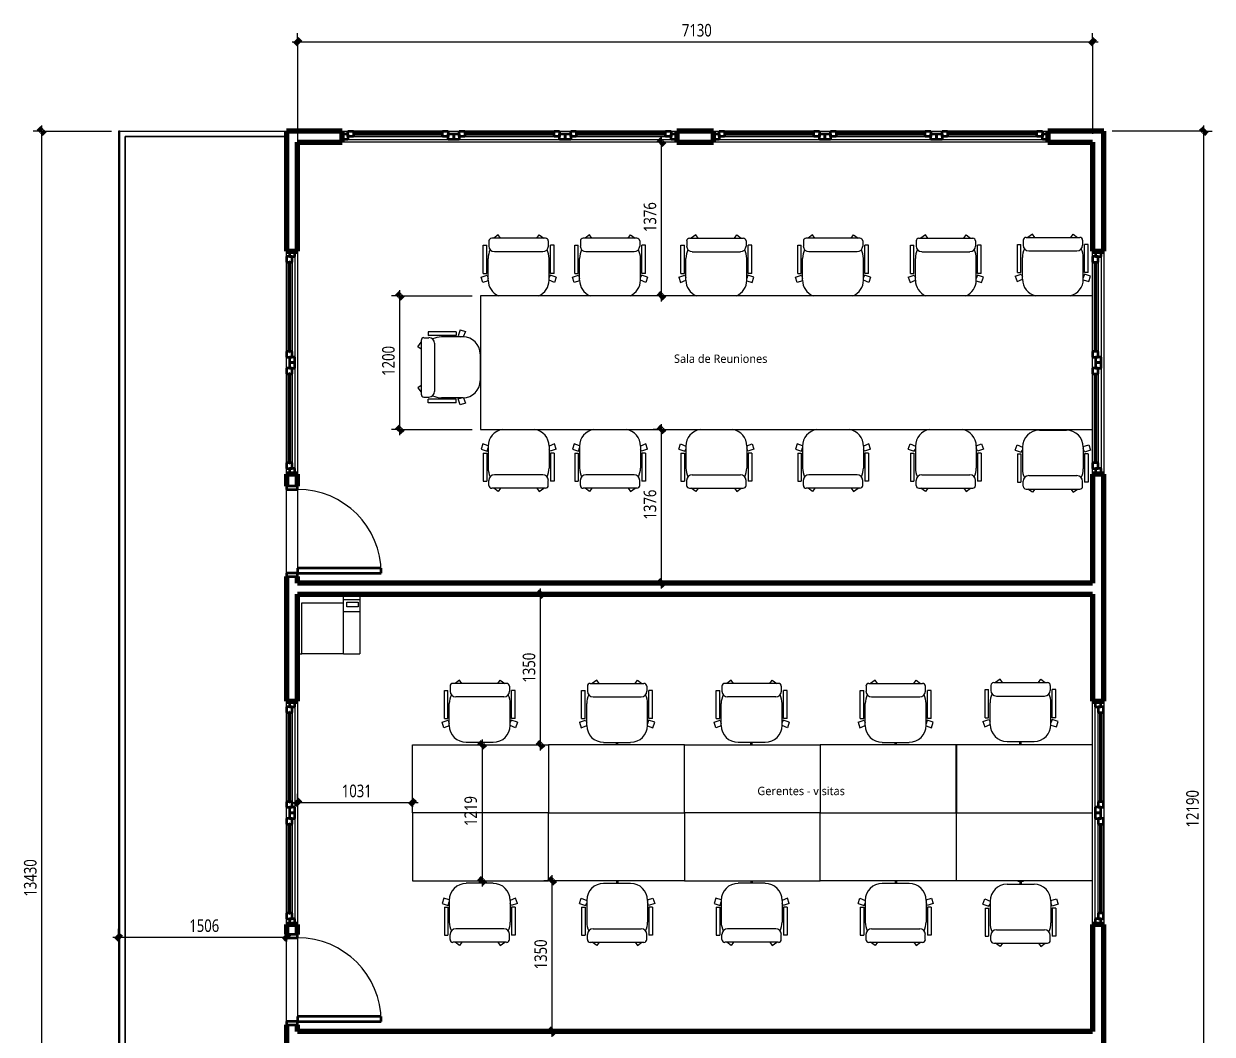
# Model space of a CAD drawing. Header units: millimetres. Extents: x -66038 to -55378, y 2043 to 17186.
# Drawn here: x -66038 to -55378, y 8129 to 17186 of the extents above; entities that cross this region are included whole.
import ezdxf

# ---------------------------------------------------------------- set-up
doc = ezdxf.new("R2010")
doc.units = ezdxf.units.MM
for name, color, linetype, lineweight in [('A-ANNO-DIMS', 211, 'Continuous', 9), ('A-ANNO-DIMS-50', 211, 'Continuous', 9), ('A-DOOR', 31, 'Continuous', 18), ('A-DOOR-FRAM', 31, 'Continuous', 35), ('A-FLOR', 192, 'Continuous', 18), ('A-FLOR-HRAL', 11, 'Continuous', 9), ('A-GLAZ', 151, 'Continuous', 18), ('A-WALL', 113, 'Continuous', 18), ('G-ANNO-TEXT', 231, 'Continuous', 9), ('I-FURN', 30, 'Continuous', 9), ('I-FURN-PNLS', 30, 'Continuous', 9), ('Q-SPCQ', 91, 'Continuous', 9)]:
    doc.layers.add(name, color=color, linetype=linetype, lineweight=lineweight)
doc.styles.add('Trebuchet MS_1', font='trebuc.ttf', dxfattribs={"width": 0.8, "height": 112.5})
doc.styles.add('Trebuchet MS_B', font='trebucbd.ttf', dxfattribs={"height": 75})
doc.dimstyles.new('Linear_-_2_25mm_Trebuchet_MS', dxfattribs={"dimscale": 304.8, "dimtxt": 115.981977, "dimasz": 0.164042, "dimexe": 0.246063, "dimexo": 0.246063, "dimgap": 0.049213, "dimtad": 1, "dimdec": 0, "dimzin": 0, "dimdsep": 46, "dimtxsty": 'Trebuchet MS_1', "dimblk1": 'OBLIQUE', "dimblk2": 'OBLIQUE', "dimsah": 1, "dimcen": 0.09, "dimdle": 0.164042, "dimazin": 0, "dimtfac": 1, "dimtdec": 4, "dimtix": 1, "dimtmove": 0, "dimatfit": 3, "dimfxl": 1, "dimtvp": 1, "dimtolj": 1, "dimtzin": 0, "dimarcsym": 2})

# ---------------------------------------------------------------- blocks, each defined once
blk = doc.blocks.new('Table-Rectangular - 4_8-3288533-Nivel 2 Oficinas')
at = {"layer": 'I-FURN'}
for p, q in [((2740, 600), (-2750, 600)), ((-2750, 600), (-2750, -600)), ((-2750, -600), (2740, -600))]:
    blk.add_line(p, q, dxfattribs=at)
blk = doc.blocks.new('Side hung casement - 1000_1200-3237122-Nivel 2 Oficinas')
at = {"layer": 'A-GLAZ', "lineweight": 35}
for p, q in [((-450, 26), (-500, 26)), ((-450, -24), (-450, 26)), ((-400, 0), (-450, 0)), ((-450, 0), (-450, -49)), ((-400, -49), (-400, 0)), ((450, 0), (400, 0)), ((400, 0), (400, -49)), ((500, 26), (450, 26)), ((450, 26), (450, -24)), ((450, -49), (450, 0)), ((500, -24), (500, 26)), ((-500, -24), (-450, -24)), ((-450, -49), (-400, -49)), ((400, -49), (450, -49)), ((450, -24), (500, -24))]:
    blk.add_line(p, q, dxfattribs=at)
at = {"layer": 'A-GLAZ', "lineweight": 9}
for p, q in [((-450, 26), (450, 26)), ((-400, 0), (400, 0)), ((400, -49), (-400, -49))]:
    blk.add_line(p, q, dxfattribs=at)
at = {"layer": 'A-GLAZ', "lineweight": 50}
for p, q in [((400, -24), (-400, -24)), ((-400, -24), (-400, -25)), ((-400, -25), (400, -25)), ((400, -25), (400, -24))]:
    blk.add_line(p, q, dxfattribs=at)
blk = doc.blocks.new('Chair-Executive - Chair-Executive-V6-Nivel 2 Oficinas')
at = {"layer": 'I-FURN'}
for p, q in [((-125, 222), (-125, 177)), ((-100, 247), (382, 247)), ((-42, 276), (-84, 247)), ((-21, 247), (-42, 276)), ((303, 247), (324, 276)), ((324, 276), (363, 247)), ((407, 222), (407, 177)), ((-177, -68), (-177, 184)), ((-177, 184), (-145, 184)), ((-145, -68), (-145, 184)), ((-75, 126), (357, 126)), ((458, 184), (426, 184)), ((426, -68), (426, 184)), ((458, -68), (458, 184)), ((-132, -129), (-132, 66)), ((414, -129), (414, 66)), ((-196, -102), (-142, -84)), ((-196, -102), (-180, -150)), ((-177, -68), (-145, -68)), ((-142, -84), (-132, -104)), ((424, -84), (414, -115)), ((478, -102), (424, -84)), ((458, -68), (426, -68)), ((462, -150), (478, -102)), ((-180, -150), (-132, -129)), ((414, -134), (462, -150))]:
    blk.add_line(p, q, dxfattribs=at)
for centre, radius, start, end in [((-100, 222), 25.2, 90, 180), ((382, 222), 25.2, 360, 90), ((46, 66), 178, 153.8342, 180), ((-75, 177), 50.7, 180, 270), ((357, 177), 50.7, 270, 360), ((236, 66), 178, 360, 26.1684), ((20, -129), 152, 180, 257.0611), ((262, -129), 152, 282.9389, 360)]:
    blk.add_arc(centre, radius, start, end, dxfattribs=at)
blk = doc.blocks.new('Chair-Executive - Chair-Executive-V7-Nivel 2 Oficinas')
at = {"layer": 'I-FURN'}
for p, q in [((-125, 222), (-125, 177)), ((-100, 247), (382, 247)), ((-42, 276), (-84, 247)), ((-21, 247), (-42, 276)), ((303, 247), (324, 276)), ((324, 276), (363, 247)), ((407, 222), (407, 177)), ((-177, -68), (-177, 184)), ((-177, 184), (-145, 184)), ((-145, -68), (-145, 184)), ((-75, 126), (357, 126)), ((458, 184), (426, 184)), ((426, -68), (426, 184)), ((458, -68), (458, 184)), ((-132, -129), (-132, 66)), ((414, -129), (414, 66)), ((-196, -102), (-142, -84)), ((-196, -102), (-180, -150)), ((-177, -68), (-145, -68)), ((-142, -84), (-132, -104)), ((424, -84), (414, -115)), ((478, -102), (424, -84)), ((458, -68), (426, -68)), ((462, -150), (478, -102)), ((-180, -150), (-132, -129)), ((414, -134), (462, -150))]:
    blk.add_line(p, q, dxfattribs=at)
for centre, radius, start, end in [((-100, 222), 25.2, 90, 180), ((382, 222), 25.2, 360, 90), ((46, 66), 178, 153.8342, 180), ((-75, 177), 50.7, 180, 270), ((357, 177), 50.7, 270, 360), ((236, 66), 178, 360, 26.1684), ((20, -129), 152, 180, 247.5074), ((262, -129), 152, 292.4926, 360)]:
    blk.add_arc(centre, radius, start, end, dxfattribs=at)
blk = doc.blocks.new('Chair-Executive - Chair-Executive-V8-Nivel 2 Oficinas')
at = {"layer": 'I-FURN'}
for p, q in [((-196, 102), (-180, 150)), ((-180, 150), (-132, 129)), ((-132, 129), (-132, -66)), ((414, 134), (462, 150)), ((414, 129), (414, -66)), ((424, 84), (414, 115)), ((462, 150), (478, 102)), ((-196, 102), (-142, 84)), ((-177, 68), (-145, 68)), ((-177, 68), (-177, -184)), ((-145, 68), (-145, -184)), ((-142, 84), (-132, 104)), ((478, 102), (424, 84)), ((458, 68), (426, 68)), ((426, 68), (426, -184)), ((458, 68), (458, -184)), ((-177, -184), (-145, -184)), ((-125, -222), (-125, -177)), ((-75, -126), (357, -126)), ((407, -222), (407, -177)), ((458, -184), (426, -184)), ((-100, -247), (382, -247)), ((-42, -276), (-84, -247)), ((-21, -247), (-42, -276)), ((303, -247), (324, -276)), ((324, -276), (363, -247))]:
    blk.add_line(p, q, dxfattribs=at)
for centre, radius, start, end in [((20, 129), 152, 112.4926, 180), ((262, 129), 152, 0, 67.5074), ((46, -66), 178, 180, 206.1658), ((236, -66), 178, 333.8316, 0), ((-75, -177), 50.7, 90, 180), ((357, -177), 50.7, 0, 90), ((-100, -222), 25.2, 180, 270), ((382, -222), 25.2, 270, 0)]:
    blk.add_arc(centre, radius, start, end, dxfattribs=at)
blk = doc.blocks.new('Chair-Executive - Chair-Executive-V9-Nivel 2 Oficinas')
at = {"layer": 'I-FURN'}
for p, q in [((20, 282), (262, 282)), ((135, 286), (135, 282)), ((135, 282), (147, 282)), ((147, 286), (147, 282)), ((-196, 102), (-180, 150)), ((-180, 150), (-132, 129)), ((-132, 129), (-132, -66)), ((414, 134), (462, 150)), ((414, 129), (414, -66)), ((424, 84), (414, 115)), ((462, 150), (478, 102)), ((-196, 102), (-142, 84)), ((-177, 68), (-145, 68)), ((-177, 68), (-177, -184)), ((-145, 68), (-145, -184)), ((-142, 84), (-132, 104)), ((478, 102), (424, 84)), ((458, 68), (426, 68)), ((426, 68), (426, -184)), ((458, 68), (458, -184)), ((-177, -184), (-145, -184)), ((-125, -222), (-125, -177)), ((-75, -126), (357, -126)), ((407, -222), (407, -177)), ((458, -184), (426, -184)), ((-100, -247), (382, -247)), ((-42, -276), (-84, -247)), ((-21, -247), (-42, -276)), ((303, -247), (324, -276)), ((324, -276), (363, -247))]:
    blk.add_line(p, q, dxfattribs=at)
for centre, radius, start, end in [((20, 129), 152, 90, 180), ((262, 129), 152, 0, 90), ((46, -66), 178, 180, 206.1658), ((236, -66), 178, 333.8316, 0), ((-75, -177), 50.7, 90, 180), ((357, -177), 50.7, 0, 90), ((-100, -222), 25.2, 180, 270), ((382, -222), 25.2, 270, 0)]:
    blk.add_arc(centre, radius, start, end, dxfattribs=at)
blk = doc.blocks.new('Chair-Executive - Chair-Executive-V10-Nivel 2 Oficinas')
at = {"layer": 'I-FURN'}
for p, q in [((-196, 102), (-180, 150)), ((-180, 150), (-132, 129)), ((-132, 129), (-132, -66)), ((414, 134), (462, 150)), ((414, 129), (414, -66)), ((424, 84), (414, 115)), ((462, 150), (478, 102)), ((-196, 102), (-142, 84)), ((-177, 68), (-145, 68)), ((-177, 68), (-177, -184)), ((-145, 68), (-145, -184)), ((-142, 84), (-132, 104)), ((478, 102), (424, 84)), ((458, 68), (426, 68)), ((426, 68), (426, -184)), ((458, 68), (458, -184)), ((-177, -184), (-145, -184)), ((-125, -222), (-125, -177)), ((-75, -126), (357, -126)), ((407, -222), (407, -177)), ((458, -184), (426, -184)), ((-100, -247), (382, -247)), ((-42, -276), (-84, -247)), ((-21, -247), (-42, -276)), ((303, -247), (324, -276)), ((324, -276), (363, -247))]:
    blk.add_line(p, q, dxfattribs=at)
for centre, radius, start, end in [((20, 129), 152, 99.3481, 180), ((262, 129), 152, 0, 80.6519), ((46, -66), 178, 180, 206.1658), ((236, -66), 178, 333.8316, 0), ((-75, -177), 50.7, 90, 180), ((357, -177), 50.7, 0, 90), ((-100, -222), 25.2, 180, 270), ((382, -222), 25.2, 270, 0)]:
    blk.add_arc(centre, radius, start, end, dxfattribs=at)
blk = doc.blocks.new('Chair-Executive - Chair-Executive-V11-Nivel 2 Oficinas')
at = {"layer": 'I-FURN'}
for p, q in [((-125, 222), (-125, 177)), ((-100, 247), (382, 247)), ((-42, 276), (-84, 247)), ((-21, 247), (-42, 276)), ((303, 247), (324, 276)), ((324, 276), (363, 247)), ((407, 222), (407, 177)), ((-177, -68), (-177, 184)), ((-177, 184), (-145, 184)), ((-145, -68), (-145, 184)), ((-75, 126), (357, 126)), ((458, 184), (426, 184)), ((426, -68), (426, 184)), ((458, -68), (458, 184)), ((-132, -129), (-132, 66)), ((414, -129), (414, 66)), ((-196, -102), (-142, -84)), ((-196, -102), (-180, -150)), ((-177, -68), (-145, -68)), ((-142, -84), (-132, -104)), ((424, -84), (414, -115)), ((478, -102), (424, -84)), ((458, -68), (426, -68)), ((462, -150), (478, -102)), ((-180, -150), (-132, -129)), ((414, -134), (462, -150))]:
    blk.add_line(p, q, dxfattribs=at)
for centre, radius, start, end in [((-100, 222), 25.2, 90, 180), ((382, 222), 25.2, 360, 90), ((46, 66), 178, 153.8342, 180), ((-75, 177), 50.7, 180, 270), ((357, 177), 50.7, 270, 360), ((236, 66), 178, 360, 26.1684), ((20, -129), 152, 180, 260.6519), ((262, -129), 152, 279.3481, 360)]:
    blk.add_arc(centre, radius, start, end, dxfattribs=at)
blk = doc.blocks.new('Side hung casement - 1000_1200-V12-Nivel 2 Oficinas')
at = {"layer": 'A-GLAZ', "lineweight": 35}
for p, q in [((-500, -26), (-500, 24)), ((-500, 24), (-450, 24)), ((-450, 0), (-450, 49)), ((-450, 49), (-400, 49)), ((-450, 24), (-450, -26)), ((-400, 0), (-450, 0)), ((-400, 49), (-400, 0)), ((400, 0), (400, 49)), ((400, 49), (450, 49)), ((450, 0), (400, 0)), ((450, 49), (450, 0)), ((450, -26), (450, 24)), ((450, 24), (500, 24)), ((500, 24), (500, -26)), ((-450, -26), (-500, -26)), ((500, -26), (450, -26))]:
    blk.add_line(p, q, dxfattribs=at)
at = {"layer": 'A-GLAZ', "lineweight": 9}
for p, q in [((400, 49), (-400, 49)), ((-400, 0), (400, 0)), ((-450, -26), (450, -26))]:
    blk.add_line(p, q, dxfattribs=at)
at = {"layer": 'A-GLAZ', "lineweight": 50}
for p, q in [((-400, 24), (-400, 25)), ((-400, 25), (400, 25)), ((400, 24), (-400, 24)), ((400, 25), (400, 24))]:
    blk.add_line(p, q, dxfattribs=at)
blk = doc.blocks.new('Side hung casement - 1000_1200-V13-Nivel 2 Oficinas')
at = {"layer": 'A-GLAZ', "lineweight": 35}
for p, q in [((-450, 26), (-500, 26)), ((-500, 26), (-500, -24)), ((-450, -24), (-450, 26)), ((-400, 0), (-450, 0)), ((-450, 0), (-450, -49)), ((-400, -49), (-400, 0)), ((450, 0), (400, 0)), ((400, 0), (400, -49)), ((500, 26), (450, 26)), ((450, 26), (450, -24)), ((450, -49), (450, 0)), ((-500, -24), (-450, -24)), ((-450, -49), (-400, -49)), ((400, -49), (450, -49)), ((450, -24), (500, -24))]:
    blk.add_line(p, q, dxfattribs=at)
at = {"layer": 'A-GLAZ', "lineweight": 9}
for p, q in [((-450, 26), (450, 26)), ((-400, 0), (400, 0)), ((400, -49), (-400, -49))]:
    blk.add_line(p, q, dxfattribs=at)
at = {"layer": 'A-GLAZ', "lineweight": 50}
for p, q in [((400, -24), (-400, -24)), ((-400, -24), (-400, -25)), ((-400, -25), (400, -25)), ((400, -25), (400, -24))]:
    blk.add_line(p, q, dxfattribs=at)
blk = doc.blocks.new('Printer-LaserJet - Printer-LaserJet-3350240-Nivel 2 Oficinas')
at = {"layer": 'Q-SPCQ'}
for p, q in [((-164, -137), (-164, 244)), ((-15, 244), (-164, 244)), ((-15, 244), (359, 244)), ((-15, 244), (-15, -137)), ((395, 244), (359, 244)), ((359, 244), (359, -213)), ((395, -289), (395, 244)), ((-164, -244), (-164, -137)), ((-15, -137), (-164, -137)), ((-147, -220), (-147, -178)), ((-147, -178), (-46, -178)), ((-46, -180), (-147, -180)), ((-46, -178), (-46, -220)), ((-15, -137), (-15, -244)), ((359, -213), (-15, -213)), ((-164, -289), (-164, -244)), ((-15, -244), (-164, -244)), ((-15, -289), (-164, -289)), ((-46, -220), (-147, -220)), ((-15, -244), (-15, -289)), ((-15, -289), (395, -289))]:
    blk.add_line(p, q, dxfattribs=at)
blk = doc.blocks.new('Furniture_System-Standing_Desk-Rectangular - 120x60-V3-Nivel 2 Oficinas')
at = {"layer": 'I-FURN-PNLS'}
for p, q in [((0, 609.6), (1219.2, 609.6)), ((1219.2, 609.6), (1219.2, 0)), ((1219.2, 0), (0, 0))]:
    blk.add_line(p, q, dxfattribs=at)
blk = doc.blocks.new('Chair-Executive - Chair-Executive-V4-Nivel 2 Oficinas')
at = {"layer": 'I-FURN'}
for p, q in [((20, 282), (262, 282)), ((116, 311), (116, 308)), ((116, 308), (166, 308)), ((135, 308), (147, 308)), ((135, 308), (135, 282)), ((135, 282), (147, 282)), ((147, 308), (147, 282)), ((166, 311), (166, 308)), ((-196, 102), (-180, 150)), ((-180, 150), (-132, 129)), ((-132, 129), (-132, -66)), ((414, 134), (462, 150)), ((414, 129), (414, -66)), ((424, 84), (414, 115)), ((462, 150), (478, 102)), ((-196, 102), (-142, 84)), ((-177, 68), (-145, 68)), ((-177, 68), (-177, -184)), ((-145, 68), (-145, -184)), ((-142, 84), (-132, 104)), ((478, 102), (424, 84)), ((458, 68), (426, 68)), ((426, 68), (426, -184)), ((458, 68), (458, -184)), ((-177, -184), (-145, -184)), ((-125, -222), (-125, -177)), ((-75, -126), (357, -126)), ((407, -222), (407, -177)), ((458, -184), (426, -184)), ((-100, -247), (382, -247)), ((-42, -276), (-84, -247)), ((-21, -247), (-42, -276)), ((303, -247), (324, -276)), ((324, -276), (363, -247))]:
    blk.add_line(p, q, dxfattribs=at)
for centre, radius, start, end in [((20, 129), 152, 90, 180), ((262, 129), 152, 0, 90), ((46, -66), 178, 180, 206.1658), ((236, -66), 178, 333.8316, 0), ((-75, -177), 50.7, 90, 180), ((357, -177), 50.7, 0, 90), ((-100, -222), 25.2, 180, 270), ((382, -222), 25.2, 270, 0)]:
    blk.add_arc(centre, radius, start, end, dxfattribs=at)
blk = doc.blocks.new('Furniture_System-Standing_Desk-Rectangular - 120x60-3281375-Nivel 2 Oficinas')
at = {"layer": 'I-FURN-PNLS'}
for p, q in [((0, 609.6), (1219.2, 609.6)), ((0, 0), (0, 609.6)), ((1219.2, 609.6), (1219.2, 0)), ((1219.2, 0), (0, 0))]:
    blk.add_line(p, q, dxfattribs=at)
blk = doc.blocks.new('Chair-Executive - Chair-Executive-3215924-Nivel 2 Oficinas')
at = {"layer": 'I-FURN'}
for p, q in [((20, 282), (262, 282)), ((135, 304), (135, 282)), ((135, 282), (147, 282)), ((147, 304), (147, 282)), ((-196, 102), (-180, 150)), ((-180, 150), (-132, 129)), ((-132, 129), (-132, -66)), ((414, 134), (462, 150)), ((414, 129), (414, -66)), ((424, 84), (414, 115)), ((462, 150), (478, 102)), ((-196, 102), (-142, 84)), ((-177, 68), (-145, 68)), ((-177, 68), (-177, -184)), ((-145, 68), (-145, -184)), ((-142, 84), (-132, 104)), ((478, 102), (424, 84)), ((458, 68), (426, 68)), ((426, 68), (426, -184)), ((458, 68), (458, -184)), ((-177, -184), (-145, -184)), ((-125, -222), (-125, -177)), ((-75, -126), (357, -126)), ((407, -222), (407, -177)), ((458, -184), (426, -184)), ((-100, -247), (382, -247)), ((-42, -276), (-84, -247)), ((-21, -247), (-42, -276)), ((303, -247), (324, -276)), ((324, -276), (363, -247))]:
    blk.add_line(p, q, dxfattribs=at)
for centre, radius, start, end in [((20, 129), 152, 90, 180), ((262, 129), 152, 0, 90), ((46, -66), 178, 180, 206.1658), ((236, -66), 178, 333.8316, 0), ((-75, -177), 50.7, 90, 180), ((357, -177), 50.7, 0, 90), ((-100, -222), 25.2, 180, 270), ((382, -222), 25.2, 270, 0)]:
    blk.add_arc(centre, radius, start, end, dxfattribs=at)
blk = doc.blocks.new('Furniture_System-Standing_Desk-Rectangular - 120x60-V1-Nivel 2 Oficinas')
at = {"layer": 'I-FURN-PNLS'}
for p, q in [((1219.2, 0), (0, 0)), ((0, 0), (0, -609.6)), ((1219.2, -609.6), (1219.2, 0)), ((0, -609.6), (1219.2, -609.6))]:
    blk.add_line(p, q, dxfattribs=at)
blk = doc.blocks.new('Chair-Executive - Chair-Executive-V2-Nivel 2 Oficinas')
at = {"layer": 'I-FURN'}
for p, q in [((-125, 222), (-125, 177)), ((-100, 247), (382, 247)), ((-42, 276), (-84, 247)), ((-21, 247), (-42, 276)), ((303, 247), (324, 276)), ((324, 276), (363, 247)), ((407, 222), (407, 177)), ((-177, -68), (-177, 184)), ((-177, 184), (-145, 184)), ((-145, -68), (-145, 184)), ((-75, 126), (357, 126)), ((458, 184), (426, 184)), ((426, -68), (426, 184)), ((458, -68), (458, 184)), ((-132, -129), (-132, 66)), ((414, -129), (414, 66)), ((-196, -102), (-142, -84)), ((-196, -102), (-180, -150)), ((-177, -68), (-145, -68)), ((-142, -84), (-132, -104)), ((424, -84), (414, -115)), ((478, -102), (424, -84)), ((458, -68), (426, -68)), ((462, -150), (478, -102)), ((-180, -150), (-132, -129)), ((414, -134), (462, -150)), ((20, -282), (262, -282)), ((135, -304), (135, -282)), ((135, -282), (147, -282)), ((147, -304), (147, -282))]:
    blk.add_line(p, q, dxfattribs=at)
for centre, radius, start, end in [((-100, 222), 25.2, 90, 180), ((382, 222), 25.2, 360, 90), ((46, 66), 178, 153.8342, 180), ((-75, 177), 50.7, 180, 270), ((357, 177), 50.7, 270, 360), ((236, 66), 178, 360, 26.1684), ((20, -129), 152, 180, 270), ((262, -129), 152, 270, 360)]:
    blk.add_arc(centre, radius, start, end, dxfattribs=at)
blk = doc.blocks.new('Furniture_System-Standing_Desk-Rectangular - 120x60-2486076-Nivel 2 Oficinas')
at = {"layer": 'I-FURN-PNLS'}
for p, q in [((1219.2, 0), (0, 0)), ((1219.2, -609.6), (1219.2, 0)), ((0, -609.6), (1219.2, -609.6))]:
    blk.add_line(p, q, dxfattribs=at)
blk = doc.blocks.new('Chair-Executive - Chair-Executive-V15-Nivel 2 Oficinas')
at = {"layer": 'I-FURN'}
for p, q in [((-125, 222), (-125, 177)), ((-100, 247), (382, 247)), ((-42, 276), (-84, 247)), ((-21, 247), (-42, 276)), ((303, 247), (324, 276)), ((324, 276), (363, 247)), ((407, 222), (407, 177)), ((-177, -68), (-177, 184)), ((-177, 184), (-145, 184)), ((-145, -68), (-145, 184)), ((-75, 126), (357, 126)), ((458, 184), (426, 184)), ((426, -68), (426, 184)), ((458, -68), (458, 184)), ((-132, -129), (-132, 66)), ((414, -129), (414, 66)), ((-196, -102), (-142, -84)), ((-196, -102), (-180, -150)), ((-177, -68), (-145, -68)), ((-142, -84), (-132, -104)), ((424, -84), (414, -115)), ((478, -102), (424, -84)), ((458, -68), (426, -68)), ((462, -150), (478, -102)), ((-180, -150), (-132, -129)), ((414, -134), (462, -150)), ((20, -282), (262, -282)), ((116, -311), (116, -308)), ((116, -308), (166, -308)), ((135, -308), (135, -282)), ((135, -282), (147, -282)), ((135, -308), (147, -308)), ((147, -308), (147, -282)), ((166, -311), (166, -308))]:
    blk.add_line(p, q, dxfattribs=at)
for centre, radius, start, end in [((-100, 222), 25.2, 90, 180), ((382, 222), 25.2, 360, 90), ((46, 66), 178, 153.8342, 180), ((-75, 177), 50.7, 180, 270), ((357, 177), 50.7, 270, 360), ((236, 66), 178, 360, 26.1684), ((20, -129), 152, 180, 270), ((262, -129), 152, 270, 360)]:
    blk.add_arc(centre, radius, start, end, dxfattribs=at)
blk = doc.blocks.new('Side hung casement - 1000_1200-V14-Nivel 2 Oficinas')
at = {"layer": 'A-GLAZ', "lineweight": 35}
for p, q in [((-500, -26), (-500, 24)), ((-500, 24), (-450, 24)), ((-450, 0), (-450, 49)), ((-450, 49), (-400, 49)), ((-450, 24), (-450, -26)), ((-400, 0), (-450, 0)), ((-400, 49), (-400, 0)), ((400, 0), (400, 49)), ((400, 49), (450, 49)), ((450, 0), (400, 0)), ((450, 49), (450, 0)), ((450, -26), (450, 24)), ((450, 24), (500, 24)), ((-450, -26), (-500, -26)), ((500, -26), (450, -26))]:
    blk.add_line(p, q, dxfattribs=at)
at = {"layer": 'A-GLAZ', "lineweight": 9}
for p, q in [((400, 49), (-400, 49)), ((-400, 0), (400, 0)), ((-450, -26), (450, -26))]:
    blk.add_line(p, q, dxfattribs=at)
at = {"layer": 'A-GLAZ', "lineweight": 50}
for p, q in [((-400, 24), (-400, 25)), ((-400, 25), (400, 25)), ((400, 24), (-400, 24)), ((400, 25), (400, 24))]:
    blk.add_line(p, q, dxfattribs=at)
blk = doc.blocks.new('Side hung casement - 1000_1200-3238561-Nivel 2 Oficinas')
at = {"layer": 'A-GLAZ', "lineweight": 35}
for p, q in [((-500, 24), (-450, 24)), ((-450, 0), (-450, 49)), ((-450, 49), (-400, 49)), ((-450, 24), (-450, -26)), ((-400, 0), (-450, 0)), ((-400, 49), (-400, 0)), ((400, 0), (400, 49)), ((400, 49), (450, 49)), ((450, 0), (400, 0)), ((450, 49), (450, 0)), ((450, -26), (450, 24)), ((450, 24), (500, 24)), ((500, 24), (500, -26)), ((-450, -26), (-500, -26)), ((500, -26), (450, -26))]:
    blk.add_line(p, q, dxfattribs=at)
at = {"layer": 'A-GLAZ', "lineweight": 9}
for p, q in [((400, 49), (-400, 49)), ((-400, 0), (400, 0)), ((-450, -26), (450, -26))]:
    blk.add_line(p, q, dxfattribs=at)
at = {"layer": 'A-GLAZ', "lineweight": 50}
for p, q in [((-400, 24), (-400, 25)), ((-400, 25), (400, 25)), ((400, 24), (-400, 24)), ((400, 25), (400, 24))]:
    blk.add_line(p, q, dxfattribs=at)
blk = doc.blocks.new('Top Rail Type - Top Rail_Internal_-3532692-Nivel 2 Oficinas')
at = {"layer": 'A-FLOR-HRAL'}
for p, q in [((-65177, 2795), (-65177, 16225)), ((-65177, 16225), (-63682, 16225)), ((-65127, 16175), (-65127, 2845)), ((-63682, 16175), (-65127, 16175)), ((-62422, 2795), (-65177, 2795)), ((-65127, 2845), (-62422, 2845)), ((-62422, 2845), (-62422, 2795))]:
    blk.add_line(p, q, dxfattribs=at)
blk = doc.blocks.new('Top Rail Type - Top Rail_Internal_-V16-Nivel 2 Oficinas')
at = {"layer": 'A-FLOR-HRAL'}
for p, q in [((-65177, 16225), (-63682, 16225)), ((-65177, 2795), (-65177, 16225)), ((-65127, 16175), (-63682, 16175)), ((-65127, 2845), (-65127, 16175)), ((-62422, 2795), (-65177, 2795)), ((-62422, 2845), (-65127, 2845)), ((-62422, 2795), (-62422, 2845))]:
    blk.add_line(p, q, dxfattribs=at)
blk = doc.blocks.new('M_Door-Passage-Single-Flush - 750 x 2000mm-3224211-Nivel 2 Oficinas')
at = {"layer": 'A-DOOR', "lineweight": 35}
for p, q in [((375, 806), (330, 806)), ((330, 806), (330, 56)), ((375, 56), (375, 806)), ((330, 56), (375, 56))]:
    blk.add_line(p, q, dxfattribs=at)
at = {"layer": 'A-DOOR', "lineweight": 9}
blk.add_arc((375, 56), 750, 90, 180, dxfattribs=at)
at = {"layer": 'A-DOOR-FRAM'}
for p, q in [((-375, 56), (-405, 56)), ((-405, 56), (-405, -44)), ((-375, -44), (-375, 56)), ((405, 56), (375, 56)), ((375, 56), (375, -44)), ((405, -44), (405, 56)), ((-405, -44), (-375, -44)), ((375, -44), (405, -44))]:
    blk.add_line(p, q, dxfattribs=at)
blk = doc.blocks.new('Chair-Executive - Chair-Executive-V17-Nivel 2 Oficinas')
at = {"layer": 'I-FURN'}
for p, q in [((20, 282), (262, 282)), ((135, 285), (135, 282)), ((135, 282), (147, 282)), ((147, 285), (147, 282)), ((-196, 102), (-180, 150)), ((-180, 150), (-132, 129)), ((-132, 129), (-132, -66)), ((414, 134), (462, 150)), ((414, 129), (414, -66)), ((424, 84), (414, 115)), ((462, 150), (478, 102)), ((-196, 102), (-142, 84)), ((-177, 68), (-145, 68)), ((-177, 68), (-177, -184)), ((-145, 68), (-145, -184)), ((-142, 84), (-132, 104)), ((478, 102), (424, 84)), ((458, 68), (426, 68)), ((426, 68), (426, -184)), ((458, 68), (458, -184)), ((-177, -184), (-145, -184)), ((-125, -222), (-125, -177)), ((-75, -126), (357, -126)), ((407, -222), (407, -177)), ((458, -184), (426, -184)), ((-100, -247), (382, -247)), ((-42, -276), (-84, -247)), ((-21, -247), (-42, -276)), ((303, -247), (324, -276)), ((324, -276), (363, -247))]:
    blk.add_line(p, q, dxfattribs=at)
for centre, radius, start, end in [((20, 129), 152, 90, 180), ((262, 129), 152, 0, 90), ((46, -66), 178, 180, 206.1658), ((236, -66), 178, 333.8316, 0), ((-75, -177), 50.7, 90, 180), ((357, -177), 50.7, 0, 90), ((-100, -222), 25.2, 180, 270), ((382, -222), 25.2, 270, 0)]:
    blk.add_arc(centre, radius, start, end, dxfattribs=at)
blk = doc.blocks.new('DIMBLOCK1-Nivel 2 Oficinas')
at = {"layer": 'A-ANNO-DIMS-50'}
for p, q in [((-61299, 9503), (-61374, 9503)), ((-61299, 8104), (-61299, 9553)), ((-61299, 9503), (-61260, 9503)), ((-61299, 8154), (-61374, 8154)), ((-61299, 8154), (-61260, 8154))]:
    blk.add_line(p, q, dxfattribs=at)
at = {"layer": 'A-ANNO-DIMS-50', "lineweight": 70}
for p, q in [((-61299, 9503), (-61324, 9528)), ((-61299, 9503), (-61274, 9478)), ((-61299, 8154), (-61324, 8179)), ((-61299, 8154), (-61274, 8129))]:
    blk.add_line(p, q, dxfattribs=at)
at = {"layer": 'A-ANNO-DIMS-50', "color": 0, "insert": (-61458, 8710), "char_height": 112.5, "width": 283.07, "attachment_point": 1, "rotation": 90, "line_spacing_factor": 1.048425, "style": 'Trebuchet MS_1'}
blk.add_mtext('1350', dxfattribs=at)
blk = doc.blocks.new('_Oblique')
at = {"color": 0, "linetype": 'ByBlock', "lineweight": -2}
blk.add_line((-0.5, -0.5), (0.5, 0.5), dxfattribs=at)
blk = doc.blocks.new('DIMBLOCK4-Nivel 2 Oficinas')
at = {"layer": 'A-ANNO-DIMS-50'}
for p, q in [((-61404, 12073), (-61479, 12073)), ((-61404, 10672), (-61404, 12123)), ((-61404, 12073), (-61364, 12073)), ((-61404, 10722), (-61407, 10722)), ((-61404, 10722), (-61329, 10722))]:
    blk.add_line(p, q, dxfattribs=at)
at = {"layer": 'A-ANNO-DIMS-50', "lineweight": 70}
for p, q in [((-61404, 12073), (-61429, 12098)), ((-61404, 12073), (-61379, 12048)), ((-61404, 10722), (-61429, 10747)), ((-61404, 10722), (-61379, 10697))]:
    blk.add_line(p, q, dxfattribs=at)
at = {"layer": 'A-ANNO-DIMS-50', "color": 0, "insert": (-61563, 11280), "char_height": 112.5, "width": 283.07, "attachment_point": 1, "rotation": 90, "line_spacing_factor": 1.048425, "style": 'Trebuchet MS_1'}
blk.add_mtext('1350', dxfattribs=at)
blk = doc.blocks.new('DIMBLOCK5-Nivel 2 Oficinas')
at = {"layer": 'A-ANNO-DIMS-50'}
for p, q in [((-60319, 13548), (-60394, 13548)), ((-60319, 12123), (-60319, 13598)), ((-60319, 13548), (-60280, 13548)), ((-60319, 12173), (-60394, 12173)), ((-60319, 12173), (-60280, 12173))]:
    blk.add_line(p, q, dxfattribs=at)
at = {"layer": 'A-ANNO-DIMS-50', "lineweight": 70}
for p, q in [((-60319, 13548), (-60344, 13573)), ((-60319, 13548), (-60294, 13523)), ((-60319, 12173), (-60344, 12198)), ((-60319, 12173), (-60294, 12148))]:
    blk.add_line(p, q, dxfattribs=at)
at = {"layer": 'A-ANNO-DIMS-50', "color": 0, "insert": (-60478, 12742), "char_height": 112.5, "width": 283.07, "attachment_point": 1, "rotation": 90, "line_spacing_factor": 1.048425, "style": 'Trebuchet MS_1'}
blk.add_mtext('1376', dxfattribs=at)
blk = doc.blocks.new('DIMBLOCK6-Nivel 2 Oficinas')
at = {"layer": 'A-ANNO-DIMS-50'}
for p, q in [((-60319, 16125), (-60394, 16125)), ((-60319, 14698), (-60319, 16175)), ((-60319, 16125), (-60280, 16125)), ((-60319, 14748), (-60394, 14748)), ((-60319, 14748), (-60280, 14748))]:
    blk.add_line(p, q, dxfattribs=at)
at = {"layer": 'A-ANNO-DIMS-50', "lineweight": 70}
for p, q in [((-60319, 16125), (-60344, 16150)), ((-60319, 16125), (-60294, 16100)), ((-60319, 14748), (-60344, 14773)), ((-60319, 14748), (-60294, 14723))]:
    blk.add_line(p, q, dxfattribs=at)
at = {"layer": 'A-ANNO-DIMS-50', "color": 0, "insert": (-60478, 15319), "char_height": 112.5, "width": 283.07, "attachment_point": 1, "rotation": 90, "line_spacing_factor": 1.048425, "style": 'Trebuchet MS_1'}
blk.add_mtext('1376', dxfattribs=at)
blk = doc.blocks.new('DIMBLOCK7-Nivel 2 Oficinas')
at = {"layer": 'A-ANNO-DIMS-50'}
for p, q in [((-63582, 10207), (-63582, 10282)), ((-62551, 10207), (-62551, 10282)), ((-63632, 10207), (-62501, 10207)), ((-63582, 10207), (-63582, 10167)), ((-62551, 10207), (-62551, 10167))]:
    blk.add_line(p, q, dxfattribs=at)
at = {"layer": 'A-ANNO-DIMS-50', "lineweight": 70}
for p, q in [((-63582, 10207), (-63607, 10182)), ((-63582, 10207), (-63557, 10232)), ((-62551, 10207), (-62576, 10182)), ((-62551, 10207), (-62526, 10232))]:
    blk.add_line(p, q, dxfattribs=at)
at = {"layer": 'A-ANNO-DIMS-50', "color": 0, "insert": (-63185, 10366), "char_height": 112.5, "width": 283.07, "attachment_point": 1, "line_spacing_factor": 1.048425, "style": 'Trebuchet MS_1'}
blk.add_mtext('1031', dxfattribs=at)
blk = doc.blocks.new('DIMBLOCK8-Nivel 2 Oficinas')
at = {"layer": 'A-ANNO-DIMS-50'}
for p, q in [((-65877, 16225), (-65952, 16225)), ((-65877, 2745), (-65877, 16275)), ((-65877, 16225), (-65252, 16225)), ((-65877, 2795), (-65952, 2795)), ((-65877, 2795), (-65263, 2795))]:
    blk.add_line(p, q, dxfattribs=at)
at = {"layer": 'A-ANNO-DIMS-50', "lineweight": 70}
for p, q in [((-65877, 16225), (-65902, 16250)), ((-65877, 16225), (-65852, 16200)), ((-65877, 2795), (-65902, 2820)), ((-65877, 2795), (-65852, 2770))]:
    blk.add_line(p, q, dxfattribs=at)
at = {"layer": 'A-ANNO-DIMS-50', "color": 0, "insert": (-66036, 9362), "char_height": 112.5, "width": 353.84, "attachment_point": 1, "rotation": 90, "line_spacing_factor": 1.048425, "style": 'Trebuchet MS_1'}
blk.add_mtext('13430', dxfattribs=at)
blk = doc.blocks.new('DIMBLOCK9-Nivel 2 Oficinas')
at = {"layer": 'A-ANNO-DIMS-50'}
for p, q in [((-65188, 8999), (-65188, 9074)), ((-63682, 8999), (-63682, 9074)), ((-65238, 8999), (-63632, 8999)), ((-65188, 8999), (-65188, 8960)), ((-63682, 8999), (-63682, 8960))]:
    blk.add_line(p, q, dxfattribs=at)
at = {"layer": 'A-ANNO-DIMS-50', "lineweight": 70}
for p, q in [((-65188, 8999), (-65213, 8974)), ((-65188, 8999), (-65163, 9024)), ((-63682, 8999), (-63707, 8974)), ((-63682, 8999), (-63657, 9024))]:
    blk.add_line(p, q, dxfattribs=at)
at = {"layer": 'A-ANNO-DIMS-50', "color": 0, "insert": (-64553, 9158), "char_height": 112.5, "width": 283.07, "attachment_point": 1, "line_spacing_factor": 1.048425, "style": 'Trebuchet MS_1'}
blk.add_mtext('1506', dxfattribs=at)
blk = doc.blocks.new('DIMBLOCK10-Nivel 2 Oficinas')
at = {"layer": 'A-ANNO-DIMS-50'}
for p, q in [((-63582, 17026), (-63582, 17101)), ((-56452, 17026), (-56452, 17101)), ((-63632, 17026), (-56402, 17026)), ((-63582, 17026), (-63582, 13137)), ((-56452, 17026), (-56452, 16200))]:
    blk.add_line(p, q, dxfattribs=at)
at = {"layer": 'A-ANNO-DIMS-50', "lineweight": 70}
for p, q in [((-63582, 17026), (-63607, 17001)), ((-63582, 17026), (-63557, 17051)), ((-56452, 17026), (-56477, 17001)), ((-56452, 17026), (-56427, 17051))]:
    blk.add_line(p, q, dxfattribs=at)
at = {"layer": 'A-ANNO-DIMS-50', "color": 0, "insert": (-60135, 17185), "char_height": 112.5, "width": 283.07, "attachment_point": 1, "line_spacing_factor": 1.048425, "style": 'Trebuchet MS_1'}
blk.add_mtext('7130', dxfattribs=at)
blk = doc.blocks.new('DIMBLOCK11-Nivel 2 Oficinas')
at = {"layer": 'A-ANNO-DIMS-50'}
for p, q in [((-55453, 16225), (-56277, 16225)), ((-55453, 3985), (-55453, 16275)), ((-55453, 16225), (-55378, 16225)), ((-55453, 4035), (-56277, 4035)), ((-55453, 4035), (-55378, 4035))]:
    blk.add_line(p, q, dxfattribs=at)
at = {"layer": 'A-ANNO-DIMS-50', "lineweight": 70}
for p, q in [((-55453, 16225), (-55478, 16250)), ((-55453, 16225), (-55428, 16200)), ((-55453, 4035), (-55478, 4060)), ((-55453, 4035), (-55428, 4010))]:
    blk.add_line(p, q, dxfattribs=at)
at = {"layer": 'A-ANNO-DIMS-50', "color": 0, "insert": (-55612, 9982), "char_height": 112.5, "width": 353.84, "attachment_point": 1, "rotation": 90, "line_spacing_factor": 1.048425, "style": 'Trebuchet MS_1'}
blk.add_mtext('12190', dxfattribs=at)
blk = doc.blocks.new('DIMBLOCK13-Nivel 2 Oficinas')
at = {"layer": 'A-ANNO-DIMS-50'}
for p, q in [((-61927, 10772), (-61927, 9453)), ((-61927, 10722), (-61967, 10722)), ((-61927, 10722), (-61852, 10722)), ((-61927, 9503), (-61967, 9503)), ((-61927, 9503), (-61852, 9503))]:
    blk.add_line(p, q, dxfattribs=at)
at = {"layer": 'A-ANNO-DIMS-50', "lineweight": 70}
for p, q in [((-61927, 10722), (-61952, 10747)), ((-61927, 10722), (-61902, 10697)), ((-61927, 9503), (-61952, 9528)), ((-61927, 9503), (-61902, 9478))]:
    blk.add_line(p, q, dxfattribs=at)
at = {"layer": 'A-ANNO-DIMS-50', "color": 0, "insert": (-62086, 9995), "char_height": 112.5, "width": 283.07, "attachment_point": 1, "rotation": 90, "line_spacing_factor": 1.048425, "style": 'Trebuchet MS_1'}
blk.add_mtext('1219', dxfattribs=at)
blk = doc.blocks.new('DIMBLOCK14-Nivel 2 Oficinas')
at = {"layer": 'A-ANNO-DIMS-50'}
for p, q in [((-62665, 14748), (-62740, 14748)), ((-62665, 13498), (-62665, 14798)), ((-62665, 14748), (-62017, 14748)), ((-62665, 13548), (-62740, 13548)), ((-62665, 13548), (-62017, 13548))]:
    blk.add_line(p, q, dxfattribs=at)
at = {"layer": 'A-ANNO-DIMS-50', "lineweight": 70}
for p, q in [((-62665, 14748), (-62690, 14773)), ((-62665, 14748), (-62640, 14723)), ((-62665, 13548), (-62690, 13573)), ((-62665, 13548), (-62640, 13523))]:
    blk.add_line(p, q, dxfattribs=at)
at = {"layer": 'A-ANNO-DIMS-50', "color": 0, "insert": (-62824, 14030), "char_height": 112.5, "width": 283.07, "attachment_point": 1, "rotation": 90, "line_spacing_factor": 1.048425, "style": 'Trebuchet MS_1'}
blk.add_mtext('1200', dxfattribs=at)

msp = doc.modelspace()

# ---------------------------------------------------------------- linework, layer by layer
at = {"layer": 'A-FLOR'}
for p, q in [((-65176.9, 16224.8), (-65188.3, 16224.8)), ((-65188.3, 16224.8), (-65188.3, 2794.8)), ((-63681.9, 12262.5), (-63681.9, 13012.6)), ((-63581.9, 13012.6), (-63581.9, 12307.5)), ((-63681.9, 8243.5), (-63681.9, 8993.6)), ((-63581.9, 8993.6), (-63581.9, 8288.6))]:
    msp.add_line(p, q, dxfattribs=at)
at = {"layer": 'A-WALL', "lineweight": 70}
for p, q in [((-63681.9, 16224.8), (-63681.9, 15149.3)), ((-63181.9, 16224.8), (-63681.9, 16224.8)), ((-63181.9, 16124.8), (-63181.9, 16224.8)), ((-59851.9, 16224.8), (-60181.9, 16224.8)), ((-60181.9, 16224.8), (-60181.9, 16124.8)), ((-59851.9, 16124.8), (-59851.9, 16224.8)), ((-56351.9, 16224.8), (-56851.9, 16224.8)), ((-56851.9, 16224.8), (-56851.9, 16124.8)), ((-56351.9, 15149.3), (-56351.9, 16224.8)), ((-63581.9, 15149.3), (-63581.9, 16124.8)), ((-63581.9, 16124.8), (-63181.9, 16124.8)), ((-60181.9, 16124.8), (-59851.9, 16124.8)), ((-56851.9, 16124.8), (-56451.9, 16124.8)), ((-56451.9, 16124.8), (-56451.9, 15149.3)), ((-63681.9, 15149.3), (-63581.9, 15149.3)), ((-56451.9, 15149.3), (-56351.9, 15149.3)), ((-63581.9, 13149.3), (-63681.9, 13149.3)), ((-63681.9, 13149.3), (-63681.9, 13042.5)), ((-63581.9, 13042.5), (-63581.9, 13149.3)), ((-56451.9, 13149.3), (-56451.9, 12172.5)), ((-56351.9, 13149.3), (-56451.9, 13149.3)), ((-56351.9, 11112.9), (-56351.9, 13149.3)), ((-63681.9, 12232.5), (-63681.9, 11112.9)), ((-63581.9, 12172.5), (-63581.9, 12232.5)), ((-56451.9, 12172.5), (-63581.9, 12172.5)), ((-63581.9, 11112.9), (-63581.9, 12072.5)), ((-63581.9, 12072.5), (-56451.9, 12072.5)), ((-56451.9, 12072.5), (-56451.9, 11112.9)), ((-63681.9, 11112.9), (-63581.9, 11112.9)), ((-56451.9, 11112.9), (-56351.9, 11112.9)), ((-63581.9, 9112.9), (-63681.9, 9112.9)), ((-63681.9, 9112.9), (-63681.9, 9023.6)), ((-63581.9, 9023.6), (-63581.9, 9112.9)), ((-56451.9, 9112.9), (-56451.9, 8153.6)), ((-56351.9, 9112.9), (-56451.9, 9112.9)), ((-56351.9, 7093.9), (-56351.9, 9112.9)), ((-63681.9, 8213.6), (-63681.9, 7093.9)), ((-63581.9, 8153.6), (-63581.9, 8213.6)), ((-56451.9, 8153.6), (-63581.9, 8153.6))]:
    msp.add_line(p, q, dxfattribs=at)
at = {"layer": 'A-WALL'}
for p, q in [((-63181.9, 16224.8), (-60181.9, 16224.8)), ((-59851.9, 16224.8), (-56851.9, 16224.8)), ((-60181.9, 16124.8), (-63181.9, 16124.8)), ((-56851.9, 16124.8), (-59851.9, 16124.8)), ((-63681.9, 13149.3), (-63681.9, 15149.3)), ((-63581.9, 15149.3), (-63581.9, 13149.3)), ((-56451.9, 13149.3), (-56451.9, 15149.3)), ((-56351.9, 15149.3), (-56351.9, 13149.3)), ((-63681.9, 9112.9), (-63681.9, 11112.9)), ((-63581.9, 11112.9), (-63581.9, 9112.9)), ((-56451.9, 9112.9), (-56451.9, 11112.9)), ((-56351.9, 11112.9), (-56351.9, 9112.9))]:
    msp.add_line(p, q, dxfattribs=at)

# ---------------------------------------------------------------- block references
at = {"layer": 'A-DOOR-FRAM', "rotation": 269.9999999999997}
for p in [(-63638.3, 12637.5), (-63638.3, 8618.6)]:
    msp.add_blockref('M_Door-Passage-Single-Flush - 750 x 2000mm-3224211-Nivel 2 Oficinas', p, dxfattribs=at)
at = {"layer": 'A-FLOR-HRAL'}
for name in ['Top Rail Type - Top Rail_Internal_-3532692-Nivel 2 Oficinas', 'Top Rail Type - Top Rail_Internal_-V16-Nivel 2 Oficinas']:
    msp.add_blockref(name, (0, 0), dxfattribs=at)
at = {"layer": 'A-GLAZ', "lineweight": 9}
for name, p in [('Side hung casement - 1000_1200-3238561-Nivel 2 Oficinas', (-62681.9, 16174.8)), ('Side hung casement - 1000_1200-V12-Nivel 2 Oficinas', (-61681.9, 16174.8)), ('Side hung casement - 1000_1200-V14-Nivel 2 Oficinas', (-60681.9, 16174.8)), ('Side hung casement - 1000_1200-3238561-Nivel 2 Oficinas', (-59351.9, 16174.8)), ('Side hung casement - 1000_1200-V12-Nivel 2 Oficinas', (-58351.9, 16174.8)), ('Side hung casement - 1000_1200-V14-Nivel 2 Oficinas', (-57351.9, 16174.8))]:
    msp.add_blockref(name, p, dxfattribs=at)
for name, p, rotation in [('Side hung casement - 1000_1200-3237122-Nivel 2 Oficinas', (-63631.9, 14649.3), 269.9999999999997), ('Side hung casement - 1000_1200-3237122-Nivel 2 Oficinas', (-56401.9, 14649.3), 269.9999999999997), ('Side hung casement - 1000_1200-V13-Nivel 2 Oficinas', (-63631.9, 13649.3), 269.9999999999997), ('Side hung casement - 1000_1200-V13-Nivel 2 Oficinas', (-56401.9, 13649.3), 269.9999999999997), ('Side hung casement - 1000_1200-3237122-Nivel 2 Oficinas', (-63631.9, 10612.9), 269.9999999999997), ('Side hung casement - 1000_1200-V13-Nivel 2 Oficinas', (-56401.9, 10612.9), 89.99999999999972), ('Side hung casement - 1000_1200-V13-Nivel 2 Oficinas', (-63631.9, 9612.9), 269.9999999999997), ('Side hung casement - 1000_1200-3237122-Nivel 2 Oficinas', (-56401.9, 9612.9), 89.99999999999972)]:
    msp.add_blockref(name, p, dxfattribs=dict(at, rotation=rotation))
at = {"layer": 'I-FURN'}
for name, p, rotation in [('Chair-Executive - Chair-Executive-V8-Nivel 2 Oficinas', (-61458.6, 15017.3), 180), ('Chair-Executive - Chair-Executive-V8-Nivel 2 Oficinas', (-60638.6, 15017.3), 180), ('Chair-Executive - Chair-Executive-V8-Nivel 2 Oficinas', (-58638.6, 15017.3), 180), ('Chair-Executive - Chair-Executive-V17-Nivel 2 Oficinas', (-62226.5, 14247.6), 269.9999999999995), ('Chair-Executive - Chair-Executive-V11-Nivel 2 Oficinas', (-61458.6, 13270.3), 180), ('Chair-Executive - Chair-Executive-V11-Nivel 2 Oficinas', (-60638.6, 13270.3), 180), ('Chair-Executive - Chair-Executive-V11-Nivel 2 Oficinas', (-58638.6, 13270.3), 180), ('Chair-Executive - Chair-Executive-3215924-Nivel 2 Oficinas', (-61807, 11026.4), 180), ('Chair-Executive - Chair-Executive-3215924-Nivel 2 Oficinas', (-59368.6, 11026.4), 180), ('Chair-Executive - Chair-Executive-V2-Nivel 2 Oficinas', (-61807, 9199.3), 180), ('Chair-Executive - Chair-Executive-V2-Nivel 2 Oficinas', (-59368.6, 9199.3), 180)]:
    msp.add_blockref(name, p, dxfattribs=dict(at, rotation=rotation))
for name, p in [('Chair-Executive - Chair-Executive-V7-Nivel 2 Oficinas', (-59967.1, 15017.3)), ('Chair-Executive - Chair-Executive-V7-Nivel 2 Oficinas', (-57908.7, 15017.3)), ('Chair-Executive - Chair-Executive-V6-Nivel 2 Oficinas', (-56948.7, 15024.8)), ('Table-Rectangular - 4_8-3288533-Nivel 2 Oficinas', (-59191.9, 14148.3)), ('Chair-Executive - Chair-Executive-V10-Nivel 2 Oficinas', (-59967.1, 13270.3)), ('Chair-Executive - Chair-Executive-V10-Nivel 2 Oficinas', (-57908.7, 13270.3)), ('Chair-Executive - Chair-Executive-V9-Nivel 2 Oficinas', (-56948.7, 13262.8)), ('Chair-Executive - Chair-Executive-V2-Nivel 2 Oficinas', (-60857.1, 11026.4)), ('Chair-Executive - Chair-Executive-V2-Nivel 2 Oficinas', (-58358.7, 11026.4)), ('Chair-Executive - Chair-Executive-V15-Nivel 2 Oficinas', (-57238.7, 11033.9)), ('Chair-Executive - Chair-Executive-3215924-Nivel 2 Oficinas', (-60857.1, 9199.3)), ('Chair-Executive - Chair-Executive-3215924-Nivel 2 Oficinas', (-58358.7, 9199.3)), ('Chair-Executive - Chair-Executive-V4-Nivel 2 Oficinas', (-57238.7, 9191.8))]:
    msp.add_blockref(name, p, dxfattribs=at)
at = {"layer": 'I-FURN-PNLS'}
for name, p in [('Furniture_System-Standing_Desk-Rectangular - 120x60-3281375-Nivel 2 Oficinas', (-62551.2, 10112.9)), ('Furniture_System-Standing_Desk-Rectangular - 120x60-3281375-Nivel 2 Oficinas', (-60112.8, 10112.9)), ('Furniture_System-Standing_Desk-Rectangular - 120x60-V1-Nivel 2 Oficinas', (-62551.2, 10112.9)), ('Furniture_System-Standing_Desk-Rectangular - 120x60-V1-Nivel 2 Oficinas', (-60112.8, 10112.9))]:
    msp.add_blockref(name, p, dxfattribs=at)
at = {"layer": 'I-FURN-PNLS', "rotation": 180}
for name, p in [('Furniture_System-Standing_Desk-Rectangular - 120x60-V1-Nivel 2 Oficinas', (-60112.8, 10112.9)), ('Furniture_System-Standing_Desk-Rectangular - 120x60-V1-Nivel 2 Oficinas', (-57674.4, 10112.9)), ('Furniture_System-Standing_Desk-Rectangular - 120x60-2486076-Nivel 2 Oficinas', (-56451.9, 10112.9)), ('Furniture_System-Standing_Desk-Rectangular - 120x60-3281375-Nivel 2 Oficinas', (-60112.8, 10112.9)), ('Furniture_System-Standing_Desk-Rectangular - 120x60-3281375-Nivel 2 Oficinas', (-57674.4, 10112.9)), ('Furniture_System-Standing_Desk-Rectangular - 120x60-V3-Nivel 2 Oficinas', (-56451.9, 10112.9))]:
    msp.add_blockref(name, p, dxfattribs=at)
at = {"layer": 'Q-SPCQ', "rotation": 180}
msp.add_blockref('Printer-LaserJet - Printer-LaserJet-3350240-Nivel 2 Oficinas', (-63186.3, 11782.2), dxfattribs=at)

# ---------------------------------------------------------------- texts
at = {"layer": 'G-ANNO-TEXT', "color": 7, "lineweight": 50, "char_height": 75, "attachment_point": 1, "style": 'Trebuchet MS_B'}
for s, insert, width in [('Sala de Reuniones', (-60205.7, 14221.7), 1086.287), ('Gerentes - visitas', (-59458.1, 10346.7), 1050.211)]:
    msp.add_mtext(s, dxfattribs=dict(at, insert=insert, width=width))

# ---------------------------------------------------------------- dimensions: what is measured, and where the dimension line sits
at = {"layer": 'A-ANNO-DIMS'}
for base, p1, p2, override, picture, middle in [((-56451.9, 17025.7), (-63581.9, 13061.6), (-56451.9, 16124.8), {"dimpost": '<>', "dimfxl": 7760.16071}, 'DIMBLOCK10-Nivel 2 Oficinas', (-60016.9, 17098)), ((-62551.2, 10207), (-63581.9, 10242.4), (-62551.2, 10242.4), {"dimpost": '<>', "dimfxl": 1030.7}, 'DIMBLOCK7-Nivel 2 Oficinas', (-63066.6, 10279.2)), ((-63681.9, 8999.2), (-65188.3, 9034.5), (-63681.9, 9034.5), {"dimpost": '<>', "dimfxl": 1506.368298}, 'DIMBLOCK9-Nivel 2 Oficinas', (-64435.1, 9071.6))]:
    dim = msp.add_linear_dim(base=base, p1=p1, p2=p2, dimstyle='Linear_-_2_25mm_Trebuchet_MS', override=override, dxfattribs=at)
    dim.commit()
    dim.dimension.update_dxf_attribs({"geometry": picture, "text_midpoint": middle})
for base, p1, p2, override, picture, middle in [((-65877.1, 16224.8), (-65188.3, 2794.8), (-65176.9, 16224.8), {"dimpost": '<>', "dimfxl": 13430.004812}, 'DIMBLOCK8-Nivel 2 Oficinas', (-65949.3, 9509.8)), ((-55453.5, 16224.8), (-56351.9, 4034.8), (-56351.9, 16224.8), {"dimpost": '<>', "dimfxl": 12190}, 'DIMBLOCK11-Nivel 2 Oficinas', (-55525.9, 10129.8)), ((-60319.1573, 16124.7622), (-60354.5126, 14748.2852), (-60354.5126, 16124.7622), {"dimpost": '<>', "dimfxl": 1376.476997}, 'DIMBLOCK6-Nivel 2 Oficinas', (-60391.5815, 15436.5237)), ((-62665.4, 14748.3), (-61941.9, 13548.3), (-61941.9, 14748.3), {"dimpost": '<>', "dimfxl": 1200}, 'DIMBLOCK14-Nivel 2 Oficinas', (-62737.6, 14148.3)), ((-60319.2, 13548.3), (-60354.5, 12172.5), (-60354.5, 13548.3), {"dimpost": '<>', "dimfxl": 1375.773003}, 'DIMBLOCK5-Nivel 2 Oficinas', (-60391.6, 12860.4)), ((-61403.6, 12072.5), (-61332, 10722.5), (-61439, 12072.5), {"dimpost": '<>', "dimfxl": 1354.285352}, 'DIMBLOCK4-Nivel 2 Oficinas', (-61475.9, 11397.5)), ((-61927.3, 9503.3), (-61892, 10722.5), (-61892, 9503.3), {"dimpost": '<>', "dimfxl": 1219.190019}, 'DIMBLOCK13-Nivel 2 Oficinas', (-61999.7, 10112.9)), ((-61299.3, 9503.3), (-61334.6, 8153.6), (-61334.6, 9503.3), {"dimpost": '<>', "dimfxl": 1349.699488}, 'DIMBLOCK1-Nivel 2 Oficinas', (-61371.5, 8828.4))]:
    dim = msp.add_linear_dim(base=base, p1=p1, p2=p2, angle=90, dimstyle='Linear_-_2_25mm_Trebuchet_MS', override=override, dxfattribs=at)
    dim.commit()
    dim.dimension.update_dxf_attribs({"geometry": picture, "text_midpoint": middle})

doc.saveas('drawing.dxf')
